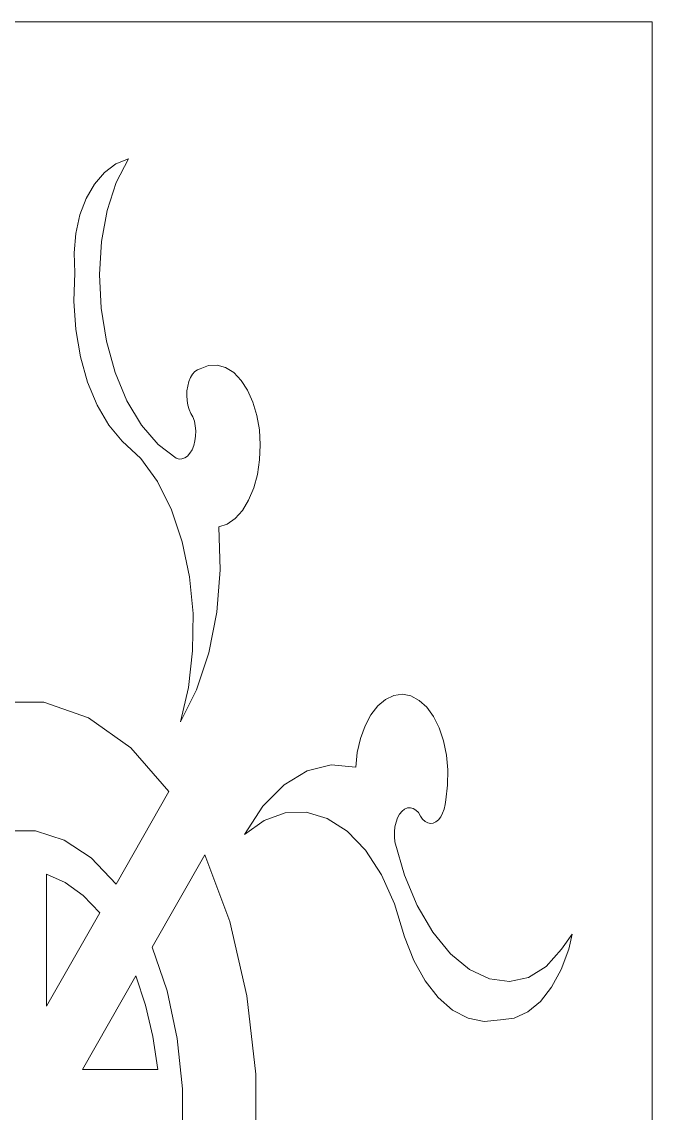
# Model space of a CAD drawing. Header units: centimetres. Extents: x -27 to -16.8, y -8.8 to 8.7.
# Drawn here: x -24.481 to -21.963, y -4.382 to -0.021 of the extents above; entities that cross this region are included whole.
import ezdxf

# ---------------------------------------------------------------- set-up
doc = ezdxf.new("R2010")
doc.units = ezdxf.units.CM
doc.header["$MEASUREMENT"] = 0
doc.layers.add('layer 1', color=7, linetype='Continuous')

msp = doc.modelspace()

# ---------------------------------------------------------------- linework, layer by layer
at = {"layer": 'layer 1', "color": 250, "lineweight": 20}
for points, knots in [([(-21.96271, -0.02098), (-21.96271, -0.02098), (-26.99913, -0.02098), (-26.99913, -0.02098), (-26.99913, -0.02098), (-26.99913, -0.02098), (-26.99912, -8.74231), (-26.99912, -8.74231), (-26.99912, -8.74231), (-26.99912, -8.74231), (-21.96271, -8.74231), (-21.96271, -8.74231), (-21.96271, -8.74231), (-21.96271, -8.74231), (-21.96271, -0.02098), (-21.96271, -0.02098)], [0, 0, 0, 0, 0.2, 0.2, 0.2, 0.2, 0.4, 0.4, 0.4, 0.4, 0.6, 0.6, 0.6, 0.6, 1, 1, 1, 1]), ([(-24.27281, -1.1376), (-24.27281, -1.1376), (-24.26929, -1.02423), (-24.26929, -1.02423), (-24.26929, -1.02423), (-24.26929, -1.02423), (-24.2722, -0.94418), (-24.2722, -0.94418), (-24.2722, -0.94418), (-24.2722, -0.94418), (-24.26547, -0.86629), (-24.26547, -0.86629), (-24.26547, -0.86629), (-24.26547, -0.86629), (-24.24941, -0.79273), (-24.24941, -0.79273), (-24.24941, -0.79273), (-24.24941, -0.79273), (-24.22439, -0.72652), (-24.22439, -0.72652), (-24.22439, -0.72652), (-24.22439, -0.72652), (-24.19127, -0.6694), (-24.19127, -0.6694), (-24.19127, -0.6694), (-24.19127, -0.6694), (-24.15111, -0.62267), (-24.15111, -0.62267), (-24.15111, -0.62267), (-24.15111, -0.62267), (-24.10522, -0.58849), (-24.10522, -0.58849), (-24.10522, -0.58849), (-24.10522, -0.58849), (-24.05488, -0.56815), (-24.05488, -0.56815), (-24.05488, -0.56815), (-24.05488, -0.56815), (-24.10353, -0.66291), (-24.10353, -0.66291), (-24.10353, -0.66291), (-24.10353, -0.66291), (-24.13994, -0.77455), (-24.13994, -0.77455), (-24.13994, -0.77455), (-24.13994, -0.77455), (-24.16266, -0.89874), (-24.16266, -0.89874), (-24.16266, -0.89874), (-24.16266, -0.89874), (-24.17092, -1.03072), (-24.17092, -1.03072), (-24.17092, -1.03072), (-24.17092, -1.03072), (-24.16442, -1.16486), (-24.16442, -1.16486), (-24.16442, -1.16486), (-24.16442, -1.16486), (-24.14331, -1.29727), (-24.14331, -1.29727), (-24.14331, -1.29727), (-24.14331, -1.29727), (-24.10843, -1.42232), (-24.10843, -1.42232), (-24.10843, -1.42232), (-24.10843, -1.42232), (-24.06108, -1.53526), (-24.06108, -1.53526), (-24.06108, -1.53526), (-24.06108, -1.53526), (-24.0031, -1.63262), (-24.0031, -1.63262), (-24.0031, -1.63262), (-24.0031, -1.63262), (-23.93655, -1.70965), (-23.93655, -1.70965), (-23.93655, -1.70965), (-23.93655, -1.70965), (-23.86403, -1.76417), (-23.86403, -1.76417), (-23.86403, -1.76417), (-23.86403, -1.76417), (-23.85263, -1.76806), (-23.85263, -1.76806), (-23.85263, -1.76806), (-23.85263, -1.76806), (-23.84108, -1.76763), (-23.84108, -1.76763), (-23.84108, -1.76763), (-23.84108, -1.76763), (-23.82976, -1.76374), (-23.82976, -1.76374), (-23.82976, -1.76374), (-23.82976, -1.76374), (-23.81905, -1.75595), (-23.81905, -1.75595), (-23.81905, -1.75595), (-23.81905, -1.75595), (-23.80941, -1.7447), (-23.80941, -1.7447), (-23.80941, -1.7447), (-23.80941, -1.7447), (-23.80108, -1.73085), (-23.80108, -1.73085), (-23.80108, -1.73085), (-23.80108, -1.73085), (-23.79442, -1.71397), (-23.79442, -1.71397), (-23.79442, -1.71397), (-23.79442, -1.71397), (-23.7896, -1.6958), (-23.7896, -1.6958), (-23.7896, -1.6958), (-23.7896, -1.6958), (-23.78693, -1.67589), (-23.78693, -1.67589), (-23.78693, -1.67589), (-23.78693, -1.67589), (-23.78631, -1.65556), (-23.78631, -1.65556), (-23.78631, -1.65556), (-23.78631, -1.65556), (-23.788, -1.63565), (-23.788, -1.63565), (-23.788, -1.63565), (-23.788, -1.63565), (-23.79167, -1.61661), (-23.79167, -1.61661), (-23.79167, -1.61661), (-23.79167, -1.61661), (-23.79741, -1.59887), (-23.79741, -1.59887), (-23.79741, -1.59887), (-23.79741, -1.59887), (-23.80574, -1.58589), (-23.80574, -1.58589), (-23.80574, -1.58589), (-23.80574, -1.58589), (-23.81255, -1.57031), (-23.81255, -1.57031), (-23.81255, -1.57031), (-23.81255, -1.57031), (-23.81768, -1.553), (-23.81768, -1.553), (-23.81768, -1.553), (-23.81768, -1.553), (-23.82089, -1.53396), (-23.82089, -1.53396), (-23.82089, -1.53396), (-23.82089, -1.53396), (-23.82211, -1.51449), (-23.82211, -1.51449), (-23.82211, -1.51449), (-23.82211, -1.51449), (-23.82127, -1.49502), (-23.82127, -1.49502), (-23.82127, -1.49502), (-23.82127, -1.49502), (-23.81837, -1.47641), (-23.81837, -1.47641), (-23.81837, -1.47641), (-23.81837, -1.47641), (-23.81362, -1.45867), (-23.81362, -1.45867), (-23.81362, -1.45867), (-23.81362, -1.45867), (-23.80704, -1.44266), (-23.80704, -1.44266), (-23.80704, -1.44266), (-23.80704, -1.44266), (-23.79894, -1.42925), (-23.79894, -1.42925), (-23.79894, -1.42925), (-23.79894, -1.42925), (-23.7896, -1.41843), (-23.7896, -1.41843), (-23.7896, -1.41843), (-23.7896, -1.41843), (-23.77928, -1.41107), (-23.77928, -1.41107), (-23.77928, -1.41107), (-23.77928, -1.41107), (-23.76842, -1.40718), (-23.76842, -1.40718), (-23.76842, -1.40718), (-23.76842, -1.40718), (-23.73483, -1.39463), (-23.73483, -1.39463), (-23.73483, -1.39463), (-23.73483, -1.39463), (-23.70057, -1.3929), (-23.70057, -1.3929), (-23.70057, -1.3929), (-23.70057, -1.3929), (-23.66668, -1.40242), (-23.66668, -1.40242), (-23.66668, -1.40242), (-23.66668, -1.40242), (-23.6344, -1.42276), (-23.6344, -1.42276), (-23.6344, -1.42276), (-23.6344, -1.42276), (-23.60487, -1.45348), (-23.60487, -1.45348), (-23.60487, -1.45348), (-23.60487, -1.45348), (-23.57902, -1.49286), (-23.57902, -1.49286), (-23.57902, -1.49286), (-23.57902, -1.49286), (-23.55783, -1.54046), (-23.55783, -1.54046), (-23.55783, -1.54046), (-23.55783, -1.54046), (-23.54192, -1.59368), (-23.54192, -1.59368), (-23.54192, -1.59368), (-23.54192, -1.59368), (-23.5319, -1.65123), (-23.5319, -1.65123), (-23.5319, -1.65123), (-23.5319, -1.65123), (-23.52815, -1.71094), (-23.52815, -1.71094), (-23.52815, -1.71094), (-23.52815, -1.71094), (-23.53083, -1.77109), (-23.53083, -1.77109), (-23.53083, -1.77109), (-23.53083, -1.77109), (-23.5397, -1.82907), (-23.5397, -1.82907), (-23.5397, -1.82907), (-23.5397, -1.82907), (-23.55454, -1.8836), (-23.55454, -1.8836), (-23.55454, -1.8836), (-23.55454, -1.8836), (-23.57489, -1.93206), (-23.57489, -1.93206), (-23.57489, -1.93206), (-23.57489, -1.93206), (-23.59998, -1.97317), (-23.59998, -1.97317), (-23.59998, -1.97317), (-23.59998, -1.97317), (-23.62897, -2.00519), (-23.62897, -2.00519), (-23.62897, -2.00519), (-23.62897, -2.00519), (-23.66079, -2.02769), (-23.66079, -2.02769), (-23.66079, -2.02769), (-23.66079, -2.02769), (-23.69444, -2.03894), (-23.69444, -2.03894), (-23.69444, -2.03894), (-23.69444, -2.03894), (-23.68886, -2.21029), (-23.68886, -2.21029), (-23.68886, -2.21029), (-23.68886, -2.21029), (-23.70225, -2.37992), (-23.70225, -2.37992), (-23.70225, -2.37992), (-23.70225, -2.37992), (-23.73407, -2.54175), (-23.73407, -2.54175), (-23.73407, -2.54175), (-23.73407, -2.54175), (-23.78302, -2.68974), (-23.78302, -2.68974), (-23.78302, -2.68974), (-23.78302, -2.68974), (-23.84743, -2.81826), (-23.84743, -2.81826), (-23.84743, -2.81826), (-23.84743, -2.81826), (-23.81553, -2.68022), (-23.81553, -2.68022), (-23.81553, -2.68022), (-23.81553, -2.68022), (-23.79848, -2.5344), (-23.79848, -2.5344), (-23.79848, -2.5344), (-23.79848, -2.5344), (-23.79695, -2.38554), (-23.79695, -2.38554), (-23.79695, -2.38554), (-23.79695, -2.38554), (-23.81094, -2.23842), (-23.81094, -2.23842), (-23.81094, -2.23842), (-23.81094, -2.23842), (-23.84001, -2.09865), (-23.84001, -2.09865), (-23.84001, -2.09865), (-23.84001, -2.09865), (-23.88315, -1.97057), (-23.88315, -1.97057), (-23.88315, -1.97057), (-23.88315, -1.97057), (-23.939, -1.85807), (-23.939, -1.85807), (-23.939, -1.85807), (-23.939, -1.85807), (-24.00547, -1.7659), (-24.00547, -1.7659), (-24.00547, -1.7659), (-24.00547, -1.7659), (-24.08051, -1.69623), (-24.08051, -1.69623), (-24.08051, -1.69623), (-24.08051, -1.69623), (-24.13398, -1.63219), (-24.13398, -1.63219), (-24.13398, -1.63219), (-24.13398, -1.63219), (-24.18033, -1.553), (-24.18033, -1.553), (-24.18033, -1.553), (-24.18033, -1.553), (-24.21843, -1.46127), (-24.21843, -1.46127), (-24.21843, -1.46127), (-24.21843, -1.46127), (-24.24703, -1.35915), (-24.24703, -1.35915), (-24.24703, -1.35915), (-24.24703, -1.35915), (-24.26539, -1.25054), (-24.26539, -1.25054), (-24.26539, -1.25054), (-24.26539, -1.25054), (-24.27281, -1.1376), (-24.27281, -1.1376)], [0, 0, 0, 0, 0.0117647, 0.0117647, 0.0117647, 0.0117647, 0.0235294, 0.0235294, 0.0235294, 0.0235294, 0.0352941, 0.0352941, 0.0352941, 0.0352941, 0.0470588, 0.0470588, 0.0470588, 0.0470588, 0.0588235, 0.0588235, 0.0588235, 0.0588235, 0.0705882, 0.0705882, 0.0705882, 0.0705882, 0.0823529, 0.0823529, 0.0823529, 0.0823529, 0.0941176, 0.0941176, 0.0941176, 0.0941176, 0.1058824, 0.1058824, 0.1058824, 0.1058824, 0.1176471, 0.1176471, 0.1176471, 0.1176471, 0.1294118, 0.1294118, 0.1294118, 0.1294118, 0.1411765, 0.1411765, 0.1411765, 0.1411765, 0.1529412, 0.1529412, 0.1529412, 0.1529412, 0.1647059, 0.1647059, 0.1647059, 0.1647059, 0.1764706, 0.1764706, 0.1764706, 0.1764706, 0.1882353, 0.1882353, 0.1882353, 0.1882353, 0.2, 0.2, 0.2, 0.2, 0.2117647, 0.2117647, 0.2117647, 0.2117647, 0.2235294, 0.2235294, 0.2235294, 0.2235294, 0.2352941, 0.2352941, 0.2352941, 0.2352941, 0.2470588, 0.2470588, 0.2470588, 0.2470588, 0.2588235, 0.2588235, 0.2588235, 0.2588235, 0.2705882, 0.2705882, 0.2705882, 0.2705882, 0.2823529, 0.2823529, 0.2823529, 0.2823529, 0.2941176, 0.2941176, 0.2941176, 0.2941176, 0.3058824, 0.3058824, 0.3058824, 0.3058824, 0.3176471, 0.3176471, 0.3176471, 0.3176471, 0.3294118, 0.3294118, 0.3294118, 0.3294118, 0.3411765, 0.3411765, 0.3411765, 0.3411765, 0.3529412, 0.3529412, 0.3529412, 0.3529412, 0.3647059, 0.3647059, 0.3647059, 0.3647059, 0.3764706, 0.3764706, 0.3764706, 0.3764706, 0.3882353, 0.3882353, 0.3882353, 0.3882353, 0.4, 0.4, 0.4, 0.4, 0.4117647, 0.4117647, 0.4117647, 0.4117647, 0.4235294, 0.4235294, 0.4235294, 0.4235294, 0.4352941, 0.4352941, 0.4352941, 0.4352941, 0.4470588, 0.4470588, 0.4470588, 0.4470588, 0.4588235, 0.4588235, 0.4588235, 0.4588235, 0.4705882, 0.4705882, 0.4705882, 0.4705882, 0.4823529, 0.4823529, 0.4823529, 0.4823529, 0.4941176, 0.4941176, 0.4941176, 0.4941176, 0.5058824, 0.5058824, 0.5058824, 0.5058824, 0.5176471, 0.5176471, 0.5176471, 0.5176471, 0.5294118, 0.5294118, 0.5294118, 0.5294118, 0.5411765, 0.5411765, 0.5411765, 0.5411765, 0.5529412, 0.5529412, 0.5529412, 0.5529412, 0.5647059, 0.5647059, 0.5647059, 0.5647059, 0.5764706, 0.5764706, 0.5764706, 0.5764706, 0.5882353, 0.5882353, 0.5882353, 0.5882353, 0.6, 0.6, 0.6, 0.6, 0.6117647, 0.6117647, 0.6117647, 0.6117647, 0.6235294, 0.6235294, 0.6235294, 0.6235294, 0.6352941, 0.6352941, 0.6352941, 0.6352941, 0.6470588, 0.6470588, 0.6470588, 0.6470588, 0.6588235, 0.6588235, 0.6588235, 0.6588235, 0.6705882, 0.6705882, 0.6705882, 0.6705882, 0.6823529, 0.6823529, 0.6823529, 0.6823529, 0.6941176, 0.6941176, 0.6941176, 0.6941176, 0.7058824, 0.7058824, 0.7058824, 0.7058824, 0.7176471, 0.7176471, 0.7176471, 0.7176471, 0.7294118, 0.7294118, 0.7294118, 0.7294118, 0.7411765, 0.7411765, 0.7411765, 0.7411765, 0.7529412, 0.7529412, 0.7529412, 0.7529412, 0.7647059, 0.7647059, 0.7647059, 0.7647059, 0.7764706, 0.7764706, 0.7764706, 0.7764706, 0.7882353, 0.7882353, 0.7882353, 0.7882353, 0.8, 0.8, 0.8, 0.8, 0.8117647, 0.8117647, 0.8117647, 0.8117647, 0.8235294, 0.8235294, 0.8235294, 0.8235294, 0.8352941, 0.8352941, 0.8352941, 0.8352941, 0.8470588, 0.8470588, 0.8470588, 0.8470588, 0.8588235, 0.8588235, 0.8588235, 0.8588235, 0.8705882, 0.8705882, 0.8705882, 0.8705882, 0.8823529, 0.8823529, 0.8823529, 0.8823529, 0.8941176, 0.8941176, 0.8941176, 0.8941176, 0.9058824, 0.9058824, 0.9058824, 0.9058824, 0.9176471, 0.9176471, 0.9176471, 0.9176471, 0.9294118, 0.9294118, 0.9294118, 0.9294118, 0.9411765, 0.9411765, 0.9411765, 0.9411765, 0.9529412, 0.9529412, 0.9529412, 0.9529412, 0.9647059, 0.9647059, 0.9647059, 0.9647059, 0.9764706, 0.9764706, 0.9764706, 0.9764706, 1, 1, 1, 1]), ([(-24.20335, -3.36174), (-24.20335, -3.36174), (-24.10384, -3.46603), (-24.10384, -3.46603), (-24.10384, -3.46603), (-24.10384, -3.46603), (-23.89363, -3.09692), (-23.89363, -3.09692), (-23.89363, -3.09692), (-23.89363, -3.09692), (-24.04578, -2.92167), (-24.04578, -2.92167), (-24.04578, -2.92167), (-24.04578, -2.92167), (-24.21429, -2.80138), (-24.21429, -2.80138), (-24.21429, -2.80138), (-24.21429, -2.80138), (-24.39291, -2.73993), (-24.39291, -2.73993), (-24.39291, -2.73993), (-24.39291, -2.73993), (-24.57488, -2.73993), (-24.57488, -2.73993), (-24.57488, -2.73993), (-24.57488, -2.73993), (-24.7535, -2.80138), (-24.7535, -2.80138), (-24.7535, -2.80138), (-24.7535, -2.80138), (-24.92209, -2.92167), (-24.92209, -2.92167), (-24.92209, -2.92167), (-24.92209, -2.92167), (-25.07423, -3.09692), (-25.07423, -3.09692), (-25.07423, -3.09692), (-25.07423, -3.09692), (-24.86403, -3.46603), (-24.86403, -3.46603), (-24.86403, -3.46603), (-24.86403, -3.46603), (-24.76451, -3.36174), (-24.76451, -3.36174), (-24.76451, -3.36174), (-24.76451, -3.36174), (-24.65597, -3.29034), (-24.65597, -3.29034), (-24.65597, -3.29034), (-24.65597, -3.29034), (-24.54192, -3.254), (-24.54192, -3.254), (-24.54192, -3.254), (-24.54192, -3.254), (-24.42595, -3.254), (-24.42595, -3.254), (-24.42595, -3.254), (-24.42595, -3.254), (-24.3119, -3.29034), (-24.3119, -3.29034), (-24.3119, -3.29034), (-24.3119, -3.29034), (-24.20335, -3.36174), (-24.20335, -3.36174)], [0, 0, 0, 0, 0.0588235, 0.0588235, 0.0588235, 0.0588235, 0.1176471, 0.1176471, 0.1176471, 0.1176471, 0.1764706, 0.1764706, 0.1764706, 0.1764706, 0.2352941, 0.2352941, 0.2352941, 0.2352941, 0.2941176, 0.2941176, 0.2941176, 0.2941176, 0.3529412, 0.3529412, 0.3529412, 0.3529412, 0.4117647, 0.4117647, 0.4117647, 0.4117647, 0.4705882, 0.4705882, 0.4705882, 0.4705882, 0.5294118, 0.5294118, 0.5294118, 0.5294118, 0.5882353, 0.5882353, 0.5882353, 0.5882353, 0.6470588, 0.6470588, 0.6470588, 0.6470588, 0.7058824, 0.7058824, 0.7058824, 0.7058824, 0.7647059, 0.7647059, 0.7647059, 0.7647059, 0.8235294, 0.8235294, 0.8235294, 0.8235294, 0.8823529, 0.8823529, 0.8823529, 0.8823529, 1, 1, 1, 1]), ([(-23.10805, -3.33102), (-23.10805, -3.33102), (-23.1811, -3.25529), (-23.1811, -3.25529), (-23.1811, -3.25529), (-23.1811, -3.25529), (-23.2608, -3.20423), (-23.2608, -3.20423), (-23.2608, -3.20423), (-23.2608, -3.20423), (-23.34449, -3.17957), (-23.34449, -3.17957), (-23.34449, -3.17957), (-23.34449, -3.17957), (-23.4294, -3.18217), (-23.4294, -3.18217), (-23.4294, -3.18217), (-23.4294, -3.18217), (-23.51247, -3.21202), (-23.51247, -3.21202), (-23.51247, -3.21202), (-23.51247, -3.21202), (-23.5911, -3.26827), (-23.5911, -3.26827), (-23.5911, -3.26827), (-23.5911, -3.26827), (-23.51782, -3.15534), (-23.51782, -3.15534), (-23.51782, -3.15534), (-23.51782, -3.15534), (-23.43345, -3.06923), (-23.43345, -3.06923), (-23.43345, -3.06923), (-23.43345, -3.06923), (-23.34127, -3.01341), (-23.34127, -3.01341), (-23.34127, -3.01341), (-23.34127, -3.01341), (-23.24459, -2.99004), (-23.24459, -2.99004), (-23.24459, -2.99004), (-23.24459, -2.99004), (-23.14721, -2.99956), (-23.14721, -2.99956), (-23.14721, -2.99956), (-23.14721, -2.99956), (-23.14063, -2.94071), (-23.14063, -2.94071), (-23.14063, -2.94071), (-23.14063, -2.94071), (-23.12793, -2.88489), (-23.12793, -2.88489), (-23.12793, -2.88489), (-23.12793, -2.88489), (-23.10958, -2.83383), (-23.10958, -2.83383), (-23.10958, -2.83383), (-23.10958, -2.83383), (-23.08617, -2.7897), (-23.08617, -2.7897), (-23.08617, -2.7897), (-23.08617, -2.7897), (-23.05855, -2.75421), (-23.05855, -2.75421), (-23.05855, -2.75421), (-23.05855, -2.75421), (-23.02765, -2.72825), (-23.02765, -2.72825), (-23.02765, -2.72825), (-23.02765, -2.72825), (-22.99453, -2.71224), (-22.99453, -2.71224), (-22.99453, -2.71224), (-22.99453, -2.71224), (-22.96034, -2.70791), (-22.96034, -2.70791), (-22.96034, -2.70791), (-22.96034, -2.70791), (-22.92622, -2.7144), (-22.92622, -2.7144), (-22.92622, -2.7144), (-22.92622, -2.7144), (-22.89341, -2.73215), (-22.89341, -2.73215), (-22.89341, -2.73215), (-22.89341, -2.73215), (-22.86304, -2.75984), (-22.86304, -2.75984), (-22.86304, -2.75984), (-22.86304, -2.75984), (-22.83604, -2.79705), (-22.83604, -2.79705), (-22.83604, -2.79705), (-22.83604, -2.79705), (-22.81347, -2.84249), (-22.81347, -2.84249), (-22.81347, -2.84249), (-22.81347, -2.84249), (-22.79611, -2.89441), (-22.79611, -2.89441), (-22.79611, -2.89441), (-22.79611, -2.89441), (-22.78448, -2.9511), (-22.78448, -2.9511), (-22.78448, -2.9511), (-22.78448, -2.9511), (-22.77905, -3.01038), (-22.77905, -3.01038), (-22.77905, -3.01038), (-22.77905, -3.01038), (-22.77989, -3.07053), (-22.77989, -3.07053), (-22.77989, -3.07053), (-22.77989, -3.07053), (-22.78716, -3.12937), (-22.78716, -3.12937), (-22.78716, -3.12937), (-22.78716, -3.12937), (-22.78945, -3.14841), (-22.78945, -3.14841), (-22.78945, -3.14841), (-22.78945, -3.14841), (-22.79366, -3.16659), (-22.79366, -3.16659), (-22.79366, -3.16659), (-22.79366, -3.16659), (-22.79978, -3.18303), (-22.79978, -3.18303), (-22.79978, -3.18303), (-22.79978, -3.18303), (-22.80743, -3.19731), (-22.80743, -3.19731), (-22.80743, -3.19731), (-22.80743, -3.19731), (-22.81645, -3.20899), (-22.81645, -3.20899), (-22.81645, -3.20899), (-22.81645, -3.20899), (-22.82655, -3.21721), (-22.82655, -3.21721), (-22.82655, -3.21721), (-22.82655, -3.21721), (-22.83734, -3.22241), (-22.83734, -3.22241), (-22.83734, -3.22241), (-22.83734, -3.22241), (-22.84843, -3.22371), (-22.84843, -3.22371), (-22.84843, -3.22371), (-22.84843, -3.22371), (-22.85952, -3.22154), (-22.85952, -3.22154), (-22.85952, -3.22154), (-22.85952, -3.22154), (-22.87023, -3.21592), (-22.87023, -3.21592), (-22.87023, -3.21592), (-22.87023, -3.21592), (-22.8801, -3.20683), (-22.8801, -3.20683), (-22.8801, -3.20683), (-22.8801, -3.20683), (-22.88889, -3.19515), (-22.88889, -3.19515), (-22.88889, -3.19515), (-22.88889, -3.19515), (-22.89631, -3.18043), (-22.89631, -3.18043), (-22.89631, -3.18043), (-22.89631, -3.18043), (-22.90641, -3.17048), (-22.90641, -3.17048), (-22.90641, -3.17048), (-22.90641, -3.17048), (-22.91735, -3.16399), (-22.91735, -3.16399), (-22.91735, -3.16399), (-22.91735, -3.16399), (-22.92874, -3.16096), (-22.92874, -3.16096), (-22.92874, -3.16096), (-22.92874, -3.16096), (-22.9403, -3.16183), (-22.9403, -3.16183), (-22.9403, -3.16183), (-22.9403, -3.16183), (-22.95154, -3.16659), (-22.95154, -3.16659), (-22.95154, -3.16659), (-22.95154, -3.16659), (-22.9621, -3.17524), (-22.9621, -3.17524), (-22.9621, -3.17524), (-22.9621, -3.17524), (-22.97151, -3.18692), (-22.97151, -3.18692), (-22.97151, -3.18692), (-22.97151, -3.18692), (-22.97954, -3.20164), (-22.97954, -3.20164), (-22.97954, -3.20164), (-22.97954, -3.20164), (-22.98581, -3.21851), (-22.98581, -3.21851), (-22.98581, -3.21851), (-22.98581, -3.21851), (-22.99025, -3.23712), (-22.99025, -3.23712), (-22.99025, -3.23712), (-22.99025, -3.23712), (-22.99254, -3.25702), (-22.99254, -3.25702), (-22.99254, -3.25702), (-22.99254, -3.25702), (-22.99269, -3.27736), (-22.99269, -3.27736), (-22.99269, -3.27736), (-22.99269, -3.27736), (-22.99063, -3.29727), (-22.99063, -3.29727), (-22.99063, -3.29727), (-22.99063, -3.29727), (-22.95254, -3.43011), (-22.95254, -3.43011), (-22.95254, -3.43011), (-22.95254, -3.43011), (-22.90144, -3.55213), (-22.90144, -3.55213), (-22.90144, -3.55213), (-22.90144, -3.55213), (-22.8394, -3.65815), (-22.8394, -3.65815), (-22.8394, -3.65815), (-22.8394, -3.65815), (-22.76864, -3.74469), (-22.76864, -3.74469), (-22.76864, -3.74469), (-22.76864, -3.74469), (-22.69207, -3.80787), (-22.69207, -3.80787), (-22.69207, -3.80787), (-22.69207, -3.80787), (-22.61252, -3.84551), (-22.61252, -3.84551), (-22.61252, -3.84551), (-22.61252, -3.84551), (-22.53304, -3.8559), (-22.53304, -3.8559), (-22.53304, -3.8559), (-22.53304, -3.8559), (-22.4567, -3.83902), (-22.4567, -3.83902), (-22.4567, -3.83902), (-22.4567, -3.83902), (-22.38641, -3.79575), (-22.38641, -3.79575), (-22.38641, -3.79575), (-22.38641, -3.79575), (-22.32491, -3.72695), (-22.32491, -3.72695), (-22.32491, -3.72695), (-22.32491, -3.72695), (-22.28276, -3.66594), (-22.28276, -3.66594), (-22.28276, -3.66594), (-22.28276, -3.66594), (-22.29576, -3.72608), (-22.29576, -3.72608), (-22.29576, -3.72608), (-22.29576, -3.72608), (-22.32605, -3.80787), (-22.32605, -3.80787), (-22.32605, -3.80787), (-22.32605, -3.80787), (-22.36438, -3.87883), (-22.36438, -3.87883), (-22.36438, -3.87883), (-22.36438, -3.87883), (-22.40943, -3.93552), (-22.40943, -3.93552), (-22.40943, -3.93552), (-22.40943, -3.93552), (-22.45976, -3.97706), (-22.45976, -3.97706), (-22.45976, -3.97706), (-22.45976, -3.97706), (-22.51354, -4.00172), (-22.51354, -4.00172), (-22.51354, -4.00172), (-22.51354, -4.00172), (-22.569, -4.00865), (-22.569, -4.00865), (-22.569, -4.00865), (-22.569, -4.00865), (-22.63356, -4.0147), (-22.63356, -4.0147), (-22.63356, -4.0147), (-22.63356, -4.0147), (-22.69789, -4.00172), (-22.69789, -4.00172), (-22.69789, -4.00172), (-22.69789, -4.00172), (-22.75992, -3.9697), (-22.75992, -3.9697), (-22.75992, -3.9697), (-22.75992, -3.9697), (-22.81791, -3.91951), (-22.81791, -3.91951), (-22.81791, -3.91951), (-22.81791, -3.91951), (-22.87023, -3.85244), (-22.87023, -3.85244), (-22.87023, -3.85244), (-22.87023, -3.85244), (-22.91528, -3.77109), (-22.91528, -3.77109), (-22.91528, -3.77109), (-22.91528, -3.77109), (-22.95185, -3.67719), (-22.95185, -3.67719), (-22.95185, -3.67719), (-22.95185, -3.67719), (-22.99147, -3.54564), (-22.99147, -3.54564), (-22.99147, -3.54564), (-22.99147, -3.54564), (-23.0441, -3.42881), (-23.0441, -3.42881), (-23.0441, -3.42881), (-23.0441, -3.42881), (-23.10805, -3.33102), (-23.10805, -3.33102)], [0, 0, 0, 0, 0.0119048, 0.0119048, 0.0119048, 0.0119048, 0.0238095, 0.0238095, 0.0238095, 0.0238095, 0.0357143, 0.0357143, 0.0357143, 0.0357143, 0.047619, 0.047619, 0.047619, 0.047619, 0.0595238, 0.0595238, 0.0595238, 0.0595238, 0.0714286, 0.0714286, 0.0714286, 0.0714286, 0.0833333, 0.0833333, 0.0833333, 0.0833333, 0.0952381, 0.0952381, 0.0952381, 0.0952381, 0.1071429, 0.1071429, 0.1071429, 0.1071429, 0.1190476, 0.1190476, 0.1190476, 0.1190476, 0.1309524, 0.1309524, 0.1309524, 0.1309524, 0.1428571, 0.1428571, 0.1428571, 0.1428571, 0.1547619, 0.1547619, 0.1547619, 0.1547619, 0.1666667, 0.1666667, 0.1666667, 0.1666667, 0.1785714, 0.1785714, 0.1785714, 0.1785714, 0.1904762, 0.1904762, 0.1904762, 0.1904762, 0.202381, 0.202381, 0.202381, 0.202381, 0.2142857, 0.2142857, 0.2142857, 0.2142857, 0.2261905, 0.2261905, 0.2261905, 0.2261905, 0.2380952, 0.2380952, 0.2380952, 0.2380952, 0.25, 0.25, 0.25, 0.25, 0.2619048, 0.2619048, 0.2619048, 0.2619048, 0.2738095, 0.2738095, 0.2738095, 0.2738095, 0.2857143, 0.2857143, 0.2857143, 0.2857143, 0.297619, 0.297619, 0.297619, 0.297619, 0.3095238, 0.3095238, 0.3095238, 0.3095238, 0.3214286, 0.3214286, 0.3214286, 0.3214286, 0.3333333, 0.3333333, 0.3333333, 0.3333333, 0.3452381, 0.3452381, 0.3452381, 0.3452381, 0.3571429, 0.3571429, 0.3571429, 0.3571429, 0.3690476, 0.3690476, 0.3690476, 0.3690476, 0.3809524, 0.3809524, 0.3809524, 0.3809524, 0.3928571, 0.3928571, 0.3928571, 0.3928571, 0.4047619, 0.4047619, 0.4047619, 0.4047619, 0.4166667, 0.4166667, 0.4166667, 0.4166667, 0.4285714, 0.4285714, 0.4285714, 0.4285714, 0.4404762, 0.4404762, 0.4404762, 0.4404762, 0.452381, 0.452381, 0.452381, 0.452381, 0.4642857, 0.4642857, 0.4642857, 0.4642857, 0.4761905, 0.4761905, 0.4761905, 0.4761905, 0.4880952, 0.4880952, 0.4880952, 0.4880952, 0.5, 0.5, 0.5, 0.5, 0.5119048, 0.5119048, 0.5119048, 0.5119048, 0.5238095, 0.5238095, 0.5238095, 0.5238095, 0.5357143, 0.5357143, 0.5357143, 0.5357143, 0.547619, 0.547619, 0.547619, 0.547619, 0.5595238, 0.5595238, 0.5595238, 0.5595238, 0.5714286, 0.5714286, 0.5714286, 0.5714286, 0.5833333, 0.5833333, 0.5833333, 0.5833333, 0.5952381, 0.5952381, 0.5952381, 0.5952381, 0.6071429, 0.6071429, 0.6071429, 0.6071429, 0.6190476, 0.6190476, 0.6190476, 0.6190476, 0.6309524, 0.6309524, 0.6309524, 0.6309524, 0.6428571, 0.6428571, 0.6428571, 0.6428571, 0.6547619, 0.6547619, 0.6547619, 0.6547619, 0.6666667, 0.6666667, 0.6666667, 0.6666667, 0.6785714, 0.6785714, 0.6785714, 0.6785714, 0.6904762, 0.6904762, 0.6904762, 0.6904762, 0.702381, 0.702381, 0.702381, 0.702381, 0.7142857, 0.7142857, 0.7142857, 0.7142857, 0.7261905, 0.7261905, 0.7261905, 0.7261905, 0.7380952, 0.7380952, 0.7380952, 0.7380952, 0.75, 0.75, 0.75, 0.75, 0.7619048, 0.7619048, 0.7619048, 0.7619048, 0.7738095, 0.7738095, 0.7738095, 0.7738095, 0.7857143, 0.7857143, 0.7857143, 0.7857143, 0.797619, 0.797619, 0.797619, 0.797619, 0.8095238, 0.8095238, 0.8095238, 0.8095238, 0.8214286, 0.8214286, 0.8214286, 0.8214286, 0.8333333, 0.8333333, 0.8333333, 0.8333333, 0.8452381, 0.8452381, 0.8452381, 0.8452381, 0.8571429, 0.8571429, 0.8571429, 0.8571429, 0.8690476, 0.8690476, 0.8690476, 0.8690476, 0.8809524, 0.8809524, 0.8809524, 0.8809524, 0.8928571, 0.8928571, 0.8928571, 0.8928571, 0.9047619, 0.9047619, 0.9047619, 0.9047619, 0.9166667, 0.9166667, 0.9166667, 0.9166667, 0.9285714, 0.9285714, 0.9285714, 0.9285714, 0.9404762, 0.9404762, 0.9404762, 0.9404762, 0.952381, 0.952381, 0.952381, 0.952381, 0.9642857, 0.9642857, 0.9642857, 0.9642857, 0.9761905, 0.9761905, 0.9761905, 0.9761905, 1, 1, 1, 1]), ([(-23.74982, -3.34919), (-23.74982, -3.34919), (-23.96011, -3.7183), (-23.96011, -3.7183), (-23.96011, -3.7183), (-23.96011, -3.7183), (-23.90067, -3.89311), (-23.90067, -3.89311), (-23.90067, -3.89311), (-23.90067, -3.89311), (-23.85997, -4.08351), (-23.85997, -4.08351), (-23.85997, -4.08351), (-23.85997, -4.08351), (-23.83932, -4.28385), (-23.83932, -4.28385), (-23.83932, -4.28385), (-23.83932, -4.28385), (-23.83932, -4.48723), (-23.83932, -4.48723), (-23.83932, -4.48723), (-23.83932, -4.48723), (-23.85997, -4.68714), (-23.85997, -4.68714), (-23.85997, -4.68714), (-23.85997, -4.68714), (-23.90067, -4.87797), (-23.90067, -4.87797), (-23.90067, -4.87797), (-23.90067, -4.87797), (-23.96011, -5.05235), (-23.96011, -5.05235), (-23.96011, -5.05235), (-23.96011, -5.05235), (-23.74982, -5.42145), (-23.74982, -5.42145), (-23.74982, -5.42145), (-23.74982, -5.42145), (-23.65008, -5.15447), (-23.65008, -5.15447), (-23.65008, -5.15447), (-23.65008, -5.15447), (-23.58139, -4.85849), (-23.58139, -4.85849), (-23.58139, -4.85849), (-23.58139, -4.85849), (-23.54635, -4.54521), (-23.54635, -4.54521), (-23.54635, -4.54521), (-23.54635, -4.54521), (-23.54635, -4.22587), (-23.54635, -4.22587), (-23.54635, -4.22587), (-23.54635, -4.22587), (-23.58139, -3.91215), (-23.58139, -3.91215), (-23.58139, -3.91215), (-23.58139, -3.91215), (-23.65008, -3.61618), (-23.65008, -3.61618), (-23.65008, -3.61618), (-23.65008, -3.61618), (-23.74982, -3.34919), (-23.74982, -3.34919)], [0, 0, 0, 0, 0.0588235, 0.0588235, 0.0588235, 0.0588235, 0.1176471, 0.1176471, 0.1176471, 0.1176471, 0.1764706, 0.1764706, 0.1764706, 0.1764706, 0.2352941, 0.2352941, 0.2352941, 0.2352941, 0.2941176, 0.2941176, 0.2941176, 0.2941176, 0.3529412, 0.3529412, 0.3529412, 0.3529412, 0.4117647, 0.4117647, 0.4117647, 0.4117647, 0.4705882, 0.4705882, 0.4705882, 0.4705882, 0.5294118, 0.5294118, 0.5294118, 0.5294118, 0.5882353, 0.5882353, 0.5882353, 0.5882353, 0.6470588, 0.6470588, 0.6470588, 0.6470588, 0.7058824, 0.7058824, 0.7058824, 0.7058824, 0.7647059, 0.7647059, 0.7647059, 0.7647059, 0.8235294, 0.8235294, 0.8235294, 0.8235294, 0.8823529, 0.8823529, 0.8823529, 0.8823529, 1, 1, 1, 1]), ([(-24.38227, -3.42622), (-24.38227, -3.42622), (-24.38227, -3.95456), (-24.38227, -3.95456), (-24.38227, -3.95456), (-24.38227, -3.95456), (-24.16947, -3.58113), (-24.16947, -3.58113), (-24.16947, -3.58113), (-24.16947, -3.58113), (-24.23609, -3.51232), (-24.23609, -3.51232), (-24.23609, -3.51232), (-24.23609, -3.51232), (-24.30746, -3.4604), (-24.30746, -3.4604), (-24.30746, -3.4604), (-24.30746, -3.4604), (-24.38227, -3.42622), (-24.38227, -3.42622)], [0, 0, 0, 0, 0.1666667, 0.1666667, 0.1666667, 0.1666667, 0.3333333, 0.3333333, 0.3333333, 0.3333333, 0.5, 0.5, 0.5, 0.5, 0.6666667, 0.6666667, 0.6666667, 0.6666667, 1, 1, 1, 1]), ([(-24.23854, -4.20683), (-24.23854, -4.20683), (-23.93754, -4.20683), (-23.93754, -4.20683), (-23.93754, -4.20683), (-23.93754, -4.20683), (-23.95697, -4.07572), (-23.95697, -4.07572), (-23.95697, -4.07572), (-23.95697, -4.07572), (-23.9865, -3.95023), (-23.9865, -3.95023), (-23.9865, -3.95023), (-23.9865, -3.95023), (-24.02574, -3.8334), (-24.02574, -3.8334), (-24.02574, -3.8334), (-24.02574, -3.8334), (-24.23854, -4.20683), (-24.23854, -4.20683)], [0, 0, 0, 0, 0.1666667, 0.1666667, 0.1666667, 0.1666667, 0.3333333, 0.3333333, 0.3333333, 0.3333333, 0.5, 0.5, 0.5, 0.5, 0.6666667, 0.6666667, 0.6666667, 0.6666667, 1, 1, 1, 1])]:
    msp.add_open_spline(points, degree=3, knots=knots, dxfattribs=at)

doc.saveas('drawing.dxf')
